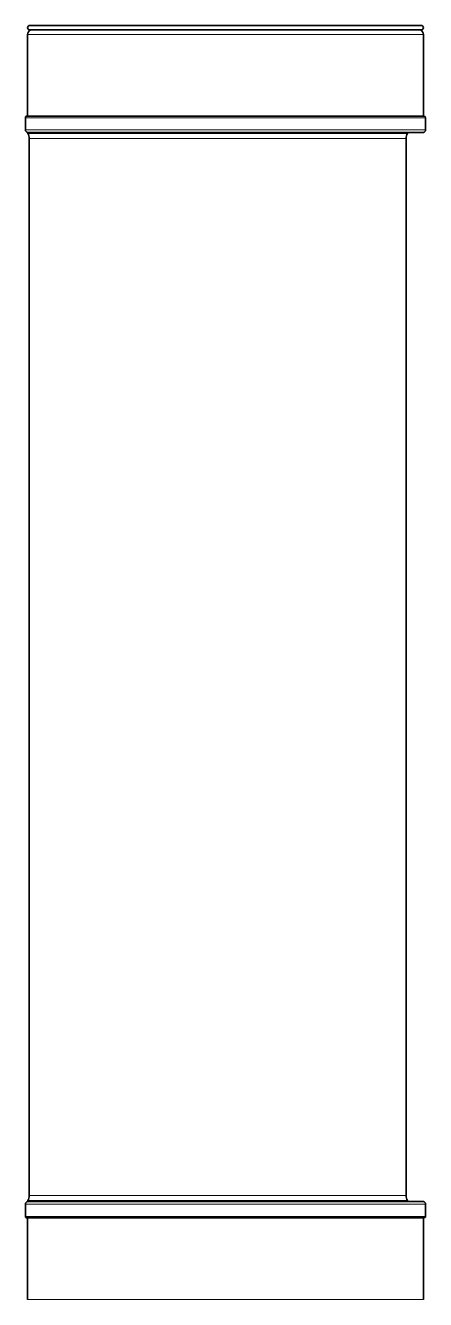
# Model space of a CAD drawing. Extents: x -1556 to 2480, y -1748 to 2591.
# Drawn here: x 408 to 782, y 1400 to 2591 of the extents above; entities that cross this region are included whole.
import ezdxf

# ---------------------------------------------------------------- set-up
doc = ezdxf.new("R2010")
doc.units = 0

msp = doc.modelspace()

# ---------------------------------------------------------------- linework, layer by layer
at = {"color": 7, "lineweight": 35}
for p, q in [((411.581482, 2591.382324), (682.195801, 2591.382324)), ((411.581482, 2587.219238), (682.195801, 2587.219238)), ((682.195801, 2591.382324), (777.418518, 2591.382324)), ((682.195801, 2587.219238), (777.418518, 2587.219238)), ((409.5, 2506.662109), (409.5, 2582.942139)), ((779.5, 2506.662109), (779.5, 2582.942139)), ((409, 2506.662109), (683.433472, 2506.662109)), ((683.433472, 2506.662109), (780, 2506.662109)), ((683.193726, 2491.382324), (409.5, 2491.382324)), ((764.793396, 2491.382324), (409.5, 2491.382324)), ((779.5, 2491.382324), (683.193726, 2491.382324)), ((411, 1497.191772), (411, 2485.572754)), ((763.412659, 1497.191772), (763.412659, 2485.572754)), ((683.193726, 1491.382324), (409.5, 1491.382324)), ((764.793396, 1491.382324), (409.5, 1491.382324)), ((779.5, 1491.382324), (683.193726, 1491.382324)), ((409, 1476.102539), (683.433472, 1476.102539)), ((409.5, 1399.82251), (409.5, 1476.102539)), ((683.433472, 1476.102539), (780, 1476.102539)), ((779.5, 1399.82251), (779.5, 1476.102539))]:
    msp.add_line(p, q, dxfattribs=at)
at = {"color": 7, "lineweight": 35, "ltscale": 0.01188}
msp.add_line((412.056702, 2587.219238), (411.581482, 2587.219238), dxfattribs=at)
at = {"color": 7, "lineweight": 35, "ltscale": 0.011885}
msp.add_line((777.418518, 2587.219238), (776.943115, 2587.219238), dxfattribs=at)
at = {"color": 7, "lineweight": 13}
for p, q in [((683.193726, 2582.942139), (409.5, 2582.942139)), ((779.5, 2582.942139), (683.193726, 2582.942139)), ((684.152588, 2505.162109), (407.5, 2505.162109)), ((781.5, 2505.162109), (684.152588, 2505.162109)), ((684.152588, 2493.831787), (407.5, 2493.831787)), ((764.563293, 2490.414063), (409.75, 2490.414063)), ((781.5, 2493.831787), (684.152588, 2493.831787)), ((763.412659, 2485.572754), (411, 2485.572754)), ((764.563293, 1492.350586), (409.75, 1492.350586)), ((763.412659, 1497.191772), (411, 1497.191772)), ((684.152588, 1488.932861), (407.5, 1488.932861)), ((684.152588, 1477.602539), (407.5, 1477.602539)), ((781.5, 1488.932861), (684.152588, 1488.932861)), ((781.5, 1477.602539), (684.152588, 1477.602539)), ((683.193726, 1399.82251), (409.5, 1399.82251)), ((779.5, 1399.82251), (683.193726, 1399.82251))]:
    msp.add_line(p, q, dxfattribs=at)
at = {"color": 7, "lineweight": 35, "ltscale": 0.283258}
for p, q in [((407.5, 2493.831787), (407.5, 2505.162109)), ((781.5, 2493.831787), (781.5, 2505.162109)), ((407.5, 1477.602539), (407.5, 1488.932861)), ((781.5, 1477.602539), (781.5, 1488.932861))]:
    msp.add_line(p, q, dxfattribs=at)
at = {"color": 7, "lineweight": 35, "ltscale": 0.012508}
msp.add_line((409.500336, 1476.102539), (409, 1476.102539), dxfattribs=at)
at = {"color": 7, "lineweight": 35, "ltscale": 0.012515}
msp.add_line((780, 1476.102539), (779.49939, 1476.102539), dxfattribs=at)
at = {"color": 7, "lineweight": 35}
for centre, radius, start, end in [((414.356323, 2582.942139), 4.856315, 118.268031, 179.999991), ((411.581482, 2589.300781), 2.081472, 90.000003, 269.999997), ((774.643677, 2582.942139), 4.856315, 0.000002, 61.732862), ((777.418518, 2589.300781), 2.081472, 269.999997, 89.999996), ((409, 2505.162109), 1.5, 90.000003, 180.000005), ((780, 2505.162109), 1.5, 0, 89.999996), ((410, 2493.831787), 2.5, 180.000005, 258.463043), ((411.5, 2491.382324), 2, 180.000005, 208.955025), ((401, 2485.572754), 10, 360, 28.955026), ((779, 2493.831787), 2.5, 281.536959, 0), ((410, 1488.932861), 2.5, 101.536957, 179.999995), ((411.5, 1491.382324), 2, 151.044975, 179.999995), ((401, 1497.191772), 10, 331.044974, 0), ((779, 1488.932861), 2.5, 360, 78.463041), ((409, 1477.602539), 1.5, 179.999995, 269.999997), ((780, 1477.602539), 1.5, 270.000004, 360)]:
    msp.add_arc(centre, radius, start, end, dxfattribs=at)
for centre, major_axis, start_param, end_param in [((772.617676, 2485.572754), (0, 10), 1.0654358165, 1.5707963268), ((762.952393, 2491.382324), (0, 2), 4.2070284701, 4.7123889804), ((772.617676, 1497.191772), (0, 10), 1.5707963268, 2.0761568371), ((762.952393, 1491.382324), (0, 2), 4.7123889804, 5.2177494907)]:
    msp.add_ellipse(centre, major_axis=major_axis, ratio=0.920505, start_param=start_param, end_param=end_param, dxfattribs=at)

doc.saveas('drawing.dxf')
